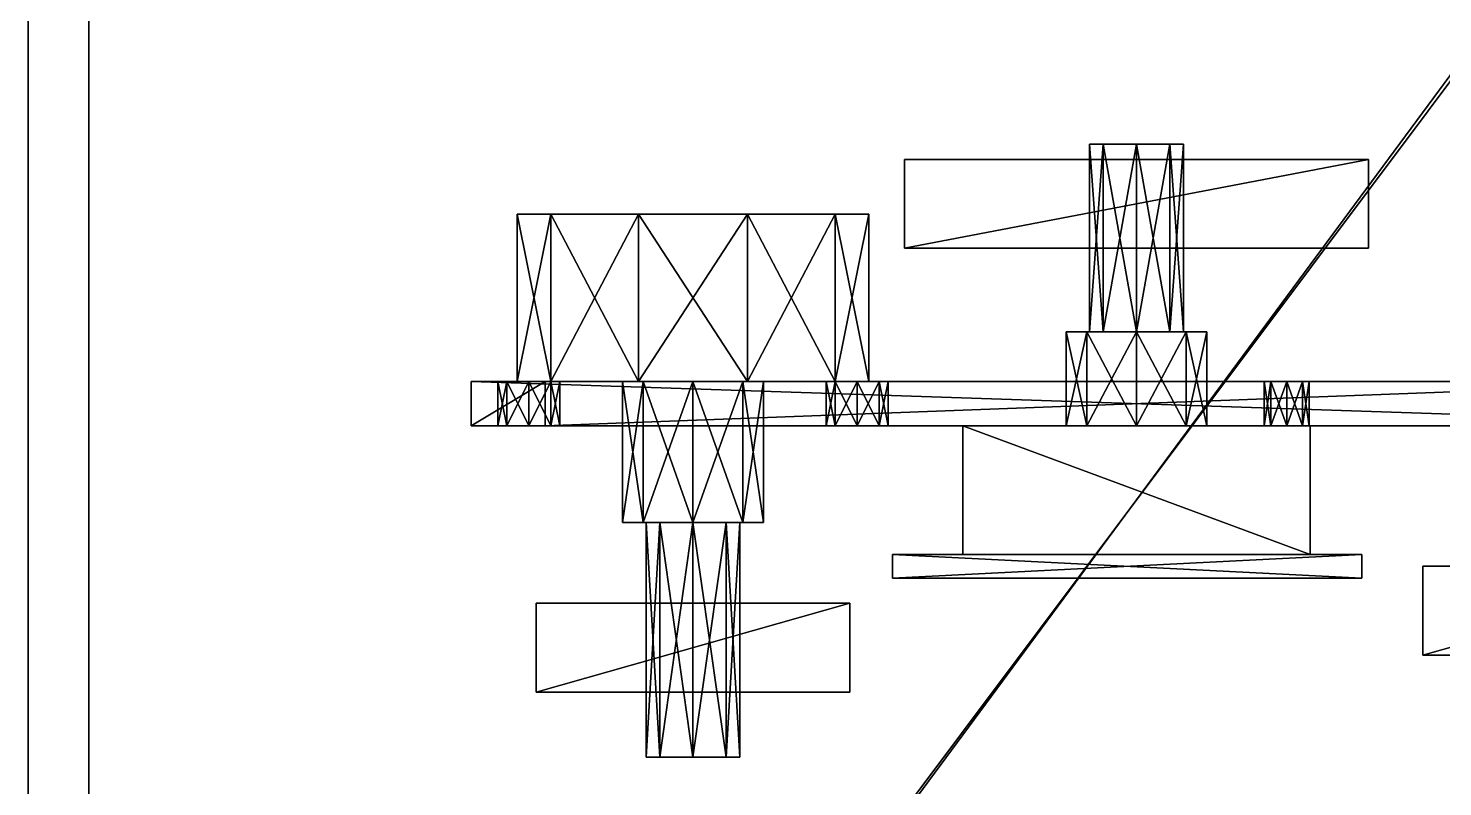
# Model space of a CAD drawing. Extents: x 0 to 254, y -5 to 200.
# Drawn here: x 0 to 95.7, y 80.6 to 131.9 of the extents above; entities that cross this region are included whole.
import ezdxf

# ---------------------------------------------------------------- set-up
doc = ezdxf.new("R2010")
doc.units = 0
doc.layers.get('0').update_dxf_attribs({"linetype": 'CONTINUOUS'})

msp = doc.modelspace()

# ---------------------------------------------------------------- linework, layer by layer
for points in [[(0, 0, 60), (149.93, 0, 60), (149.93, 200, 60), (0, 200, 60), (0, 0, 60)], [(4.1, 4.135, 55), (145.83, 4.135, 55), (145.83, 195.865, 55), (4.1, 195.865, 55), (4.1, 4.135, 55)], [(59.265, 117, 60), (90.665, 117, 60), (90.665, 123, 60), (59.265, 123, 60), (59.265, 117, 60)], [(29.965, 105, 57.5), (119.965, 105, 57.5), (119.965, 105, 27.5), (114.965, 105, 22.5), (34.965, 105, 22.5), (29.965, 105, 27.5), (29.965, 105, 57.5)], [(63.215, 105, 21.115), (86.715, 105, 21.115), (86.715, 96.29, 21.115), (63.215, 96.29, 21.115), (63.215, 105, 21.115)], [(58.455, 96.29, 15.59), (90.205, 96.29, 15.59), (90.205, 96.29, 43.53), (58.455, 96.29, 43.53), (58.455, 96.29, 15.59)], [(94.345, 89.5, 60), (115.585, 89.5, 60), (115.585, 95.5, 60), (94.345, 95.5, 60), (94.345, 89.5, 60)], [(34.345, 87, 60), (55.585, 87, 60), (55.585, 93, 60), (34.345, 93, 60), (34.345, 87, 60)]]:
    msp.add_polyline3d(points)
at = {"extrusion": (0, 1, 0)}
for centre, radius in [((-74.965, 32.1, 111.35), 3.175), ((-33.865, 42.26, 108), 2.1), ((-44.965, 42.26, 108), 11.9), ((-44.965, 42.26, 108), 4.7625), ((-56.065, 42.26, 108), 2.1), ((-74.965, 32.1, 105), 4.7625), ((-85.125, 32.1, 105), 1.525), ((-44.965, 42.26, 98.47), 3.175)]:
    msp.add_circle(centre, radius, dxfattribs=at)
for points in [[(0, 0, 60), (149.93, 0, 60), (149.93, 200, 60)], [(0, 0, 60), (149.93, 200, 60), (0, 200, 60)], [(0, 0, 60), (0, 200, 60), (0, 0, 60)], [(0, 200, 60), (0, 200, 55), (0, 0, 60)], [(0, 0, 60), (0, 200, 55), (0, 0, 55)], [(0, 0, 55), (149.93, 0, 55), (149.93, 200, 55)], [(0, 0, 55), (149.93, 200, 55), (0, 200, 55)], [(0, 0, 55), (0, 200, 55), (0, 0, 55)], [(4.1, 4.135, 55), (145.83, 4.135, 55), (145.83, 195.865, 55)], [(4.1, 4.135, 55), (145.83, 195.865, 55), (4.1, 195.865, 55)], [(4.1, 4.135, 55), (4.1, 195.865, 55), (4.1, 4.135, 55)], [(4.1, 195.865, 55), (4.1, 195.865, 53), (4.1, 4.135, 55)], [(4.1, 4.135, 55), (4.1, 195.865, 53), (4.1, 4.135, 53)], [(4.1, 4.135, 53), (145.83, 4.135, 53), (145.83, 195.865, 53)], [(4.1, 4.135, 53), (145.83, 195.865, 53), (4.1, 195.865, 53)], [(4.1, 4.135, 53), (4.1, 195.865, 53), (4.1, 4.135, 53)], [(72.719936, 111.35, 29.854936), (72.719936, 124.05, 29.854936), (71.79, 111.35, 32.1)], [(71.79, 111.35, 32.1), (72.719936, 124.05, 29.854936), (71.79, 124.05, 32.1)], [(71.79, 111.35, 32.1), (71.79, 124.05, 32.1), (72.719936, 111.35, 34.345064)], [(72.719936, 111.35, 34.345064), (71.79, 124.05, 32.1), (72.719936, 124.05, 34.345064)], [(78.14, 124.05, 32.1), (72.719936, 124.05, 29.854936), (71.79, 124.05, 32.1)], [(78.14, 124.05, 32.1), (71.79, 124.05, 32.1), (72.719936, 124.05, 34.345064)], [(74.965, 111.35, 28.925), (74.965, 124.05, 28.925), (72.719936, 111.35, 29.854936)], [(72.719936, 111.35, 29.854936), (74.965, 124.05, 28.925), (72.719936, 124.05, 29.854936)], [(72.719936, 111.35, 34.345064), (72.719936, 124.05, 34.345064), (74.965, 111.35, 35.275)], [(74.965, 111.35, 35.275), (72.719936, 124.05, 34.345064), (74.965, 124.05, 35.275)], [(78.14, 124.05, 32.1), (74.965, 124.05, 28.925), (72.719936, 124.05, 29.854936)], [(78.14, 124.05, 32.1), (72.719936, 124.05, 34.345064), (74.965, 124.05, 35.275)], [(77.210064, 111.35, 29.854936), (77.210064, 124.05, 29.854936), (74.965, 111.35, 28.925)], [(74.965, 111.35, 28.925), (77.210064, 124.05, 29.854936), (74.965, 124.05, 28.925)], [(74.965, 111.35, 35.275), (74.965, 124.05, 35.275), (77.210064, 111.35, 34.345064)], [(77.210064, 111.35, 34.345064), (74.965, 124.05, 35.275), (77.210064, 124.05, 34.345064)], [(78.14, 124.05, 32.1), (77.210064, 124.05, 29.854936), (74.965, 124.05, 28.925)], [(78.14, 124.05, 32.1), (74.965, 124.05, 35.275), (77.210064, 124.05, 34.345064)], [(78.14, 111.35, 32.1), (78.14, 124.05, 32.1), (77.210064, 111.35, 29.854936)], [(77.210064, 111.35, 29.854936), (78.14, 124.05, 32.1), (77.210064, 124.05, 29.854936)], [(77.210064, 111.35, 34.345064), (77.210064, 124.05, 34.345064), (78.14, 111.35, 32.1)], [(78.14, 111.35, 32.1), (77.210064, 124.05, 34.345064), (78.14, 124.05, 32.1)], [(78.14, 124.05, 32.1), (77.210064, 124.05, 34.345064), (78.14, 124.05, 32.1)], [(59.265, 117, 60), (90.665, 117, 60), (90.665, 123, 60)], [(59.265, 117, 60), (90.665, 123, 60), (59.265, 123, 60)], [(59.265, 117, 60), (59.265, 123, 60), (59.265, 117, 60)], [(90.665, 123, 60), (90.665, 123, 53), (59.265, 123, 60)], [(59.265, 123, 60), (90.665, 123, 53), (59.265, 123, 53)], [(59.265, 123, 60), (59.265, 123, 53), (59.265, 117, 60)], [(59.265, 117, 60), (59.265, 123, 53), (59.265, 117, 53)], [(59.265, 117, 53), (90.665, 117, 53), (90.665, 123, 53)], [(59.265, 117, 53), (90.665, 123, 53), (59.265, 123, 53)], [(59.265, 117, 53), (59.265, 123, 53), (59.265, 117, 53)], [(90.665, 117, 60), (90.665, 117, 53), (90.665, 123, 60)], [(90.665, 123, 60), (90.665, 117, 53), (90.665, 123, 53)], [(35.337698, 108, 35.265355), (35.337698, 119.3, 35.265355), (33.065, 108, 42.26)], [(33.065, 108, 42.26), (35.337698, 119.3, 35.265355), (33.065, 119.3, 42.26)], [(33.065, 108, 42.26), (33.065, 119.3, 42.26), (35.337698, 108, 49.254645)], [(35.337698, 108, 49.254645), (33.065, 119.3, 42.26), (35.337698, 119.3, 49.254645)], [(56.865, 119.3, 42.26), (35.337698, 119.3, 35.265355), (33.065, 119.3, 42.26)], [(56.865, 119.3, 42.26), (33.065, 119.3, 42.26), (35.337698, 119.3, 49.254645)], [(41.287698, 108, 30.942427), (41.287698, 119.3, 30.942427), (35.337698, 108, 35.265355)], [(35.337698, 108, 35.265355), (41.287698, 119.3, 30.942427), (35.337698, 119.3, 35.265355)], [(35.337698, 108, 49.254645), (35.337698, 119.3, 49.254645), (41.287698, 108, 53.577573)], [(41.287698, 108, 53.577573), (35.337698, 119.3, 49.254645), (41.287698, 119.3, 53.577573)], [(56.865, 119.3, 42.26), (41.287698, 119.3, 30.942427), (35.337698, 119.3, 35.265355)], [(56.865, 119.3, 42.26), (35.337698, 119.3, 49.254645), (41.287698, 119.3, 53.577573)], [(48.642302, 108, 30.942427), (48.642302, 119.3, 30.942427), (41.287698, 108, 30.942427)], [(41.287698, 108, 30.942427), (48.642302, 119.3, 30.942427), (41.287698, 119.3, 30.942427)], [(41.287698, 108, 53.577573), (41.287698, 119.3, 53.577573), (48.642302, 108, 53.577573)], [(48.642302, 108, 53.577573), (41.287698, 119.3, 53.577573), (48.642302, 119.3, 53.577573)], [(56.865, 119.3, 42.26), (48.642302, 119.3, 30.942427), (41.287698, 119.3, 30.942427)], [(56.865, 119.3, 42.26), (41.287698, 119.3, 53.577573), (48.642302, 119.3, 53.577573)], [(54.592302, 108, 35.265355), (54.592302, 119.3, 35.265355), (48.642302, 108, 30.942427)], [(48.642302, 108, 30.942427), (54.592302, 119.3, 35.265355), (48.642302, 119.3, 30.942427)], [(48.642302, 108, 53.577573), (48.642302, 119.3, 53.577573), (54.592302, 108, 49.254645)], [(54.592302, 108, 49.254645), (48.642302, 119.3, 53.577573), (54.592302, 119.3, 49.254645)], [(56.865, 119.3, 42.26), (54.592302, 119.3, 35.265355), (48.642302, 119.3, 30.942427)], [(56.865, 119.3, 42.26), (48.642302, 119.3, 53.577573), (54.592302, 119.3, 49.254645)], [(56.865, 108, 42.26), (56.865, 119.3, 42.26), (54.592302, 108, 35.265355)], [(54.592302, 108, 35.265355), (56.865, 119.3, 42.26), (54.592302, 119.3, 35.265355)], [(54.592302, 108, 49.254645), (54.592302, 119.3, 49.254645), (56.865, 108, 42.26)], [(56.865, 108, 42.26), (54.592302, 119.3, 49.254645), (56.865, 119.3, 42.26)], [(56.865, 119.3, 42.26), (54.592302, 119.3, 49.254645), (56.865, 119.3, 42.26)], [(59.265, 117, 60), (59.265, 117, 53), (90.665, 117, 60)], [(90.665, 117, 60), (59.265, 117, 53), (90.665, 117, 53)], [(71.597404, 105, 28.732404), (71.597404, 111.35, 28.732404), (70.2025, 105, 32.1)], [(70.2025, 105, 32.1), (71.597404, 111.35, 28.732404), (70.2025, 111.35, 32.1)], [(70.2025, 105, 32.1), (70.2025, 111.35, 32.1), (71.597404, 105, 35.467596)], [(71.597404, 105, 35.467596), (70.2025, 111.35, 32.1), (71.597404, 111.35, 35.467596)], [(79.7275, 111.35, 32.1), (71.597404, 111.35, 28.732404), (70.2025, 111.35, 32.1)], [(79.7275, 111.35, 32.1), (70.2025, 111.35, 32.1), (71.597404, 111.35, 35.467596)], [(74.965, 105, 27.3375), (74.965, 111.35, 27.3375), (71.597404, 105, 28.732404)], [(71.597404, 105, 28.732404), (74.965, 111.35, 27.3375), (71.597404, 111.35, 28.732404)], [(71.597404, 105, 35.467596), (71.597404, 111.35, 35.467596), (74.965, 105, 36.8625)], [(74.965, 105, 36.8625), (71.597404, 111.35, 35.467596), (74.965, 111.35, 36.8625)], [(79.7275, 111.35, 32.1), (74.965, 111.35, 27.3375), (71.597404, 111.35, 28.732404)], [(79.7275, 111.35, 32.1), (71.597404, 111.35, 35.467596), (74.965, 111.35, 36.8625)], [(78.14, 111.35, 32.1), (72.719936, 111.35, 29.854936), (71.79, 111.35, 32.1)], [(78.14, 111.35, 32.1), (71.79, 111.35, 32.1), (72.719936, 111.35, 34.345064)], [(78.14, 111.35, 32.1), (74.965, 111.35, 28.925), (72.719936, 111.35, 29.854936)], [(78.14, 111.35, 32.1), (72.719936, 111.35, 34.345064), (74.965, 111.35, 35.275)], [(78.332596, 105, 28.732404), (78.332596, 111.35, 28.732404), (74.965, 105, 27.3375)], [(74.965, 105, 27.3375), (78.332596, 111.35, 28.732404), (74.965, 111.35, 27.3375)], [(74.965, 105, 36.8625), (74.965, 111.35, 36.8625), (78.332596, 105, 35.467596)], [(78.332596, 105, 35.467596), (74.965, 111.35, 36.8625), (78.332596, 111.35, 35.467596)], [(79.7275, 111.35, 32.1), (78.332596, 111.35, 28.732404), (74.965, 111.35, 27.3375)], [(79.7275, 111.35, 32.1), (74.965, 111.35, 36.8625), (78.332596, 111.35, 35.467596)], [(78.14, 111.35, 32.1), (77.210064, 111.35, 29.854936), (74.965, 111.35, 28.925)], [(78.14, 111.35, 32.1), (74.965, 111.35, 35.275), (77.210064, 111.35, 34.345064)], [(78.14, 111.35, 32.1), (77.210064, 111.35, 34.345064), (78.14, 111.35, 32.1)], [(79.7275, 105, 32.1), (79.7275, 111.35, 32.1), (78.332596, 105, 28.732404)], [(78.332596, 105, 28.732404), (79.7275, 111.35, 32.1), (78.332596, 111.35, 28.732404)], [(78.332596, 105, 35.467596), (78.332596, 111.35, 35.467596), (79.7275, 105, 32.1)], [(79.7275, 105, 32.1), (78.332596, 111.35, 35.467596), (79.7275, 111.35, 32.1)], [(79.7275, 111.35, 32.1), (78.332596, 111.35, 35.467596), (79.7275, 111.35, 32.1)], [(29.965, 105, 57.5), (29.965, 108, 57.5), (119.965, 105, 57.5)], [(119.965, 105, 57.5), (29.965, 108, 57.5), (119.965, 108, 57.5)], [(34.965, 105, 22.5), (34.965, 108, 22.5), (29.965, 105, 27.5)], [(29.965, 105, 27.5), (34.965, 108, 22.5), (29.965, 108, 27.5)], [(29.965, 105, 27.5), (29.965, 108, 27.5), (29.965, 105, 57.5)], [(29.965, 105, 57.5), (29.965, 108, 27.5), (29.965, 108, 57.5)], [(29.965, 108, 57.5), (119.965, 108, 57.5), (119.965, 108, 27.5)], [(29.965, 108, 57.5), (119.965, 108, 27.5), (114.965, 108, 22.5)], [(29.965, 108, 57.5), (114.965, 108, 22.5), (34.965, 108, 22.5)], [(29.965, 108, 57.5), (34.965, 108, 22.5), (29.965, 108, 27.5)], [(29.965, 108, 57.5), (29.965, 108, 27.5), (29.965, 108, 57.5)], [(35.965, 108, 42.26), (32.380076, 108, 40.775076), (31.765, 108, 42.26)], [(35.965, 108, 42.26), (31.765, 108, 42.26), (32.380076, 108, 43.744924)], [(32.380076, 108, 40.775076), (32.380076, 105, 40.775076), (31.765, 108, 42.26)], [(31.765, 108, 42.26), (32.380076, 105, 40.775076), (31.765, 105, 42.26)], [(31.765, 108, 42.26), (31.765, 105, 42.26), (32.380076, 108, 43.744924)], [(32.380076, 108, 43.744924), (31.765, 105, 42.26), (32.380076, 105, 43.744924)], [(35.965, 108, 42.26), (33.865, 108, 40.16), (32.380076, 108, 40.775076)], [(35.965, 108, 42.26), (32.380076, 108, 43.744924), (33.865, 108, 44.36)], [(33.865, 108, 40.16), (33.865, 105, 40.16), (32.380076, 108, 40.775076)], [(32.380076, 108, 40.775076), (33.865, 105, 40.16), (32.380076, 105, 40.775076)], [(32.380076, 108, 43.744924), (32.380076, 105, 43.744924), (33.865, 108, 44.36)], [(33.865, 108, 44.36), (32.380076, 105, 43.744924), (33.865, 105, 44.36)], [(56.865, 108, 42.26), (35.337698, 108, 35.265355), (33.065, 108, 42.26)], [(56.865, 108, 42.26), (33.065, 108, 42.26), (35.337698, 108, 49.254645)], [(35.965, 108, 42.26), (35.349924, 108, 40.775076), (33.865, 108, 40.16)], [(35.965, 108, 42.26), (33.865, 108, 44.36), (35.349924, 108, 43.744924)], [(35.349924, 108, 40.775076), (35.349924, 105, 40.775076), (33.865, 108, 40.16)], [(33.865, 108, 40.16), (35.349924, 105, 40.775076), (33.865, 105, 40.16)], [(33.865, 108, 44.36), (33.865, 105, 44.36), (35.349924, 108, 43.744924)], [(35.349924, 108, 43.744924), (33.865, 105, 44.36), (35.349924, 105, 43.744924)], [(114.965, 105, 22.5), (114.965, 108, 22.5), (34.965, 105, 22.5)], [(34.965, 105, 22.5), (114.965, 108, 22.5), (34.965, 108, 22.5)], [(56.865, 108, 42.26), (41.287698, 108, 30.942427), (35.337698, 108, 35.265355)], [(56.865, 108, 42.26), (35.337698, 108, 49.254645), (41.287698, 108, 53.577573)], [(35.965, 108, 42.26), (35.349924, 108, 43.744924), (35.965, 108, 42.26)], [(35.965, 108, 42.26), (35.965, 105, 42.26), (35.349924, 108, 40.775076)], [(35.349924, 108, 40.775076), (35.965, 105, 42.26), (35.349924, 105, 40.775076)], [(35.349924, 108, 43.744924), (35.349924, 105, 43.744924), (35.965, 108, 42.26)], [(35.965, 108, 42.26), (35.349924, 105, 43.744924), (35.965, 105, 42.26)], [(49.7275, 108, 42.26), (41.597404, 108, 38.892404), (40.2025, 108, 42.26)], [(49.7275, 108, 42.26), (40.2025, 108, 42.26), (41.597404, 108, 45.627596)], [(41.597404, 108, 38.892404), (41.597404, 98.47, 38.892404), (40.2025, 108, 42.26)], [(40.2025, 108, 42.26), (41.597404, 98.47, 38.892404), (40.2025, 98.47, 42.26)], [(40.2025, 108, 42.26), (40.2025, 98.47, 42.26), (41.597404, 108, 45.627596)], [(41.597404, 108, 45.627596), (40.2025, 98.47, 42.26), (41.597404, 98.47, 45.627596)], [(56.865, 108, 42.26), (48.642302, 108, 30.942427), (41.287698, 108, 30.942427)], [(56.865, 108, 42.26), (41.287698, 108, 53.577573), (48.642302, 108, 53.577573)], [(49.7275, 108, 42.26), (44.965, 108, 37.4975), (41.597404, 108, 38.892404)], [(49.7275, 108, 42.26), (41.597404, 108, 45.627596), (44.965, 108, 47.0225)], [(44.965, 108, 37.4975), (44.965, 98.47, 37.4975), (41.597404, 108, 38.892404)], [(41.597404, 108, 38.892404), (44.965, 98.47, 37.4975), (41.597404, 98.47, 38.892404)], [(41.597404, 108, 45.627596), (41.597404, 98.47, 45.627596), (44.965, 108, 47.0225)], [(44.965, 108, 47.0225), (41.597404, 98.47, 45.627596), (44.965, 98.47, 47.0225)], [(49.7275, 108, 42.26), (48.332596, 108, 38.892404), (44.965, 108, 37.4975)], [(49.7275, 108, 42.26), (44.965, 108, 47.0225), (48.332596, 108, 45.627596)], [(48.332596, 108, 38.892404), (48.332596, 98.47, 38.892404), (44.965, 108, 37.4975)], [(44.965, 108, 37.4975), (48.332596, 98.47, 38.892404), (44.965, 98.47, 37.4975)], [(44.965, 108, 47.0225), (44.965, 98.47, 47.0225), (48.332596, 108, 45.627596)], [(48.332596, 108, 45.627596), (44.965, 98.47, 47.0225), (48.332596, 98.47, 45.627596)], [(49.7275, 108, 42.26), (48.332596, 108, 45.627596), (49.7275, 108, 42.26)], [(49.7275, 108, 42.26), (49.7275, 98.47, 42.26), (48.332596, 108, 38.892404)], [(48.332596, 108, 38.892404), (49.7275, 98.47, 42.26), (48.332596, 98.47, 38.892404)], [(48.332596, 108, 45.627596), (48.332596, 98.47, 45.627596), (49.7275, 108, 42.26)], [(49.7275, 108, 42.26), (48.332596, 98.47, 45.627596), (49.7275, 98.47, 42.26)], [(56.865, 108, 42.26), (54.592302, 108, 35.265355), (48.642302, 108, 30.942427)], [(56.865, 108, 42.26), (48.642302, 108, 53.577573), (54.592302, 108, 49.254645)], [(58.165, 108, 42.26), (54.580076, 108, 40.775076), (53.965, 108, 42.26)], [(58.165, 108, 42.26), (53.965, 108, 42.26), (54.580076, 108, 43.744924)], [(54.580076, 108, 40.775076), (54.580076, 105, 40.775076), (53.965, 108, 42.26)], [(53.965, 108, 42.26), (54.580076, 105, 40.775076), (53.965, 105, 42.26)], [(53.965, 108, 42.26), (53.965, 105, 42.26), (54.580076, 108, 43.744924)], [(54.580076, 108, 43.744924), (53.965, 105, 42.26), (54.580076, 105, 43.744924)], [(58.165, 108, 42.26), (56.065, 108, 40.16), (54.580076, 108, 40.775076)], [(58.165, 108, 42.26), (54.580076, 108, 43.744924), (56.065, 108, 44.36)], [(56.065, 108, 40.16), (56.065, 105, 40.16), (54.580076, 108, 40.775076)], [(54.580076, 108, 40.775076), (56.065, 105, 40.16), (54.580076, 105, 40.775076)], [(54.580076, 108, 43.744924), (54.580076, 105, 43.744924), (56.065, 108, 44.36)], [(56.065, 108, 44.36), (54.580076, 105, 43.744924), (56.065, 105, 44.36)], [(56.865, 108, 42.26), (54.592302, 108, 49.254645), (56.865, 108, 42.26)], [(58.165, 108, 42.26), (57.549924, 108, 40.775076), (56.065, 108, 40.16)], [(58.165, 108, 42.26), (56.065, 108, 44.36), (57.549924, 108, 43.744924)], [(57.549924, 108, 40.775076), (57.549924, 105, 40.775076), (56.065, 108, 40.16)], [(56.065, 108, 40.16), (57.549924, 105, 40.775076), (56.065, 105, 40.16)], [(56.065, 108, 44.36), (56.065, 105, 44.36), (57.549924, 108, 43.744924)], [(57.549924, 108, 43.744924), (56.065, 105, 44.36), (57.549924, 105, 43.744924)], [(58.165, 108, 42.26), (57.549924, 108, 43.744924), (58.165, 108, 42.26)], [(58.165, 108, 42.26), (58.165, 105, 42.26), (57.549924, 108, 40.775076)], [(57.549924, 108, 40.775076), (58.165, 105, 42.26), (57.549924, 105, 40.775076)], [(57.549924, 108, 43.744924), (57.549924, 105, 43.744924), (58.165, 108, 42.26)], [(58.165, 108, 42.26), (57.549924, 105, 43.744924), (58.165, 105, 42.26)], [(84.046662, 105, 31.021662), (84.046662, 108, 31.021662), (83.6, 105, 32.1)], [(83.6, 105, 32.1), (84.046662, 108, 31.021662), (83.6, 108, 32.1)], [(83.6, 105, 32.1), (83.6, 108, 32.1), (84.046662, 105, 33.178338)], [(84.046662, 105, 33.178338), (83.6, 108, 32.1), (84.046662, 108, 33.178338)], [(86.65, 108, 32.1), (84.046662, 108, 31.021662), (83.6, 108, 32.1)], [(86.65, 108, 32.1), (83.6, 108, 32.1), (84.046662, 108, 33.178338)], [(85.125, 105, 30.575), (85.125, 108, 30.575), (84.046662, 105, 31.021662)], [(84.046662, 105, 31.021662), (85.125, 108, 30.575), (84.046662, 108, 31.021662)], [(84.046662, 105, 33.178338), (84.046662, 108, 33.178338), (85.125, 105, 33.625)], [(85.125, 105, 33.625), (84.046662, 108, 33.178338), (85.125, 108, 33.625)], [(86.65, 108, 32.1), (85.125, 108, 30.575), (84.046662, 108, 31.021662)], [(86.65, 108, 32.1), (84.046662, 108, 33.178338), (85.125, 108, 33.625)], [(86.203338, 105, 31.021662), (86.203338, 108, 31.021662), (85.125, 105, 30.575)], [(85.125, 105, 30.575), (86.203338, 108, 31.021662), (85.125, 108, 30.575)], [(85.125, 105, 33.625), (85.125, 108, 33.625), (86.203338, 105, 33.178338)], [(86.203338, 105, 33.178338), (85.125, 108, 33.625), (86.203338, 108, 33.178338)], [(86.65, 108, 32.1), (86.203338, 108, 31.021662), (85.125, 108, 30.575)], [(86.65, 108, 32.1), (85.125, 108, 33.625), (86.203338, 108, 33.178338)], [(86.65, 105, 32.1), (86.65, 108, 32.1), (86.203338, 105, 31.021662)], [(86.203338, 105, 31.021662), (86.65, 108, 32.1), (86.203338, 108, 31.021662)], [(86.203338, 105, 33.178338), (86.203338, 108, 33.178338), (86.65, 105, 32.1)], [(86.65, 105, 32.1), (86.203338, 108, 33.178338), (86.65, 108, 32.1)], [(86.65, 108, 32.1), (86.203338, 108, 33.178338), (86.65, 108, 32.1)], [(29.965, 105, 57.5), (119.965, 105, 57.5), (119.965, 105, 27.5)], [(29.965, 105, 57.5), (119.965, 105, 27.5), (114.965, 105, 22.5)], [(29.965, 105, 57.5), (114.965, 105, 22.5), (34.965, 105, 22.5)], [(29.965, 105, 57.5), (34.965, 105, 22.5), (29.965, 105, 27.5)], [(29.965, 105, 57.5), (29.965, 105, 27.5), (29.965, 105, 57.5)], [(35.965, 105, 42.26), (32.380076, 105, 40.775076), (31.765, 105, 42.26)], [(35.965, 105, 42.26), (31.765, 105, 42.26), (32.380076, 105, 43.744924)], [(35.965, 105, 42.26), (33.865, 105, 40.16), (32.380076, 105, 40.775076)], [(35.965, 105, 42.26), (32.380076, 105, 43.744924), (33.865, 105, 44.36)], [(35.965, 105, 42.26), (35.349924, 105, 40.775076), (33.865, 105, 40.16)], [(35.965, 105, 42.26), (33.865, 105, 44.36), (35.349924, 105, 43.744924)], [(35.965, 105, 42.26), (35.349924, 105, 43.744924), (35.965, 105, 42.26)], [(58.165, 105, 42.26), (54.580076, 105, 40.775076), (53.965, 105, 42.26)], [(58.165, 105, 42.26), (53.965, 105, 42.26), (54.580076, 105, 43.744924)], [(58.165, 105, 42.26), (56.065, 105, 40.16), (54.580076, 105, 40.775076)], [(58.165, 105, 42.26), (54.580076, 105, 43.744924), (56.065, 105, 44.36)], [(58.165, 105, 42.26), (57.549924, 105, 40.775076), (56.065, 105, 40.16)], [(58.165, 105, 42.26), (56.065, 105, 44.36), (57.549924, 105, 43.744924)], [(58.165, 105, 42.26), (57.549924, 105, 43.744924), (58.165, 105, 42.26)], [(63.215, 105, 21.115), (86.715, 105, 21.115), (86.715, 96.29, 21.115)], [(63.215, 105, 21.115), (86.715, 96.29, 21.115), (63.215, 96.29, 21.115)], [(63.215, 105, 21.115), (63.215, 96.29, 21.115), (63.215, 105, 21.115)], [(63.215, 105, 21.115), (63.215, 105, 43.085), (86.715, 105, 21.115)], [(86.715, 105, 21.115), (63.215, 105, 43.085), (86.715, 105, 43.085)], [(63.215, 96.29, 21.115), (63.215, 96.29, 43.085), (63.215, 105, 21.115)], [(63.215, 105, 21.115), (63.215, 96.29, 43.085), (63.215, 105, 43.085)], [(63.215, 105, 43.085), (86.715, 105, 43.085), (86.715, 96.29, 43.085)], [(63.215, 105, 43.085), (86.715, 96.29, 43.085), (63.215, 96.29, 43.085)], [(63.215, 105, 43.085), (63.215, 96.29, 43.085), (63.215, 105, 43.085)], [(79.7275, 105, 32.1), (71.597404, 105, 28.732404), (70.2025, 105, 32.1)], [(79.7275, 105, 32.1), (70.2025, 105, 32.1), (71.597404, 105, 35.467596)], [(79.7275, 105, 32.1), (74.965, 105, 27.3375), (71.597404, 105, 28.732404)], [(79.7275, 105, 32.1), (71.597404, 105, 35.467596), (74.965, 105, 36.8625)], [(79.7275, 105, 32.1), (78.332596, 105, 28.732404), (74.965, 105, 27.3375)], [(79.7275, 105, 32.1), (74.965, 105, 36.8625), (78.332596, 105, 35.467596)], [(79.7275, 105, 32.1), (78.332596, 105, 35.467596), (79.7275, 105, 32.1)], [(86.65, 105, 32.1), (84.046662, 105, 31.021662), (83.6, 105, 32.1)], [(86.65, 105, 32.1), (83.6, 105, 32.1), (84.046662, 105, 33.178338)], [(86.65, 105, 32.1), (85.125, 105, 30.575), (84.046662, 105, 31.021662)], [(86.65, 105, 32.1), (84.046662, 105, 33.178338), (85.125, 105, 33.625)], [(86.65, 105, 32.1), (86.203338, 105, 31.021662), (85.125, 105, 30.575)], [(86.65, 105, 32.1), (85.125, 105, 33.625), (86.203338, 105, 33.178338)], [(86.65, 105, 32.1), (86.203338, 105, 33.178338), (86.65, 105, 32.1)], [(86.715, 105, 21.115), (86.715, 105, 43.085), (86.715, 96.29, 21.115)], [(86.715, 96.29, 21.115), (86.715, 105, 43.085), (86.715, 96.29, 43.085)], [(49.7275, 98.47, 42.26), (41.597404, 98.47, 38.892404), (40.2025, 98.47, 42.26)], [(49.7275, 98.47, 42.26), (40.2025, 98.47, 42.26), (41.597404, 98.47, 45.627596)], [(49.7275, 98.47, 42.26), (44.965, 98.47, 37.4975), (41.597404, 98.47, 38.892404)], [(49.7275, 98.47, 42.26), (41.597404, 98.47, 45.627596), (44.965, 98.47, 47.0225)], [(48.14, 98.47, 42.26), (42.719936, 98.47, 40.014936), (41.79, 98.47, 42.26)], [(48.14, 98.47, 42.26), (41.79, 98.47, 42.26), (42.719936, 98.47, 44.505064)], [(42.719936, 98.47, 40.014936), (42.719936, 82.6, 40.014936), (41.79, 98.47, 42.26)], [(41.79, 98.47, 42.26), (42.719936, 82.6, 40.014936), (41.79, 82.6, 42.26)], [(41.79, 98.47, 42.26), (41.79, 82.6, 42.26), (42.719936, 98.47, 44.505064)], [(42.719936, 98.47, 44.505064), (41.79, 82.6, 42.26), (42.719936, 82.6, 44.505064)], [(48.14, 98.47, 42.26), (44.965, 98.47, 39.085), (42.719936, 98.47, 40.014936)], [(48.14, 98.47, 42.26), (42.719936, 98.47, 44.505064), (44.965, 98.47, 45.435)], [(44.965, 98.47, 39.085), (44.965, 82.6, 39.085), (42.719936, 98.47, 40.014936)], [(42.719936, 98.47, 40.014936), (44.965, 82.6, 39.085), (42.719936, 82.6, 40.014936)], [(42.719936, 98.47, 44.505064), (42.719936, 82.6, 44.505064), (44.965, 98.47, 45.435)], [(44.965, 98.47, 45.435), (42.719936, 82.6, 44.505064), (44.965, 82.6, 45.435)], [(49.7275, 98.47, 42.26), (48.332596, 98.47, 38.892404), (44.965, 98.47, 37.4975)], [(49.7275, 98.47, 42.26), (44.965, 98.47, 47.0225), (48.332596, 98.47, 45.627596)], [(48.14, 98.47, 42.26), (47.210064, 98.47, 40.014936), (44.965, 98.47, 39.085)], [(48.14, 98.47, 42.26), (44.965, 98.47, 45.435), (47.210064, 98.47, 44.505064)], [(47.210064, 98.47, 40.014936), (47.210064, 82.6, 40.014936), (44.965, 98.47, 39.085)], [(44.965, 98.47, 39.085), (47.210064, 82.6, 40.014936), (44.965, 82.6, 39.085)], [(44.965, 98.47, 45.435), (44.965, 82.6, 45.435), (47.210064, 98.47, 44.505064)], [(47.210064, 98.47, 44.505064), (44.965, 82.6, 45.435), (47.210064, 82.6, 44.505064)], [(48.14, 98.47, 42.26), (47.210064, 98.47, 44.505064), (48.14, 98.47, 42.26)], [(48.14, 98.47, 42.26), (48.14, 82.6, 42.26), (47.210064, 98.47, 40.014936)], [(47.210064, 98.47, 40.014936), (48.14, 82.6, 42.26), (47.210064, 82.6, 40.014936)], [(47.210064, 98.47, 44.505064), (47.210064, 82.6, 44.505064), (48.14, 98.47, 42.26)], [(48.14, 98.47, 42.26), (47.210064, 82.6, 44.505064), (48.14, 82.6, 42.26)], [(49.7275, 98.47, 42.26), (48.332596, 98.47, 45.627596), (49.7275, 98.47, 42.26)], [(58.455, 96.29, 15.59), (90.205, 96.29, 15.59), (90.205, 96.29, 43.53)], [(58.455, 96.29, 15.59), (90.205, 96.29, 43.53), (58.455, 96.29, 43.53)], [(58.455, 96.29, 15.59), (58.455, 96.29, 43.53), (58.455, 96.29, 15.59)], [(58.455, 96.29, 15.59), (58.455, 94.7025, 15.59), (90.205, 96.29, 15.59)], [(90.205, 96.29, 15.59), (58.455, 94.7025, 15.59), (90.205, 94.7025, 15.59)], [(90.205, 96.29, 43.53), (90.205, 94.7025, 43.53), (58.455, 96.29, 43.53)], [(58.455, 96.29, 43.53), (90.205, 94.7025, 43.53), (58.455, 94.7025, 43.53)], [(58.455, 96.29, 43.53), (58.455, 94.7025, 43.53), (58.455, 96.29, 15.59)], [(58.455, 96.29, 15.59), (58.455, 94.7025, 43.53), (58.455, 94.7025, 15.59)], [(86.715, 96.29, 21.115), (86.715, 96.29, 43.085), (63.215, 96.29, 21.115)], [(63.215, 96.29, 21.115), (86.715, 96.29, 43.085), (63.215, 96.29, 43.085)], [(90.205, 96.29, 15.59), (90.205, 94.7025, 15.59), (90.205, 96.29, 43.53)], [(90.205, 96.29, 43.53), (90.205, 94.7025, 15.59), (90.205, 94.7025, 43.53)], [(94.345, 89.5, 60), (115.585, 89.5, 60), (115.585, 95.5, 60)], [(94.345, 89.5, 60), (115.585, 95.5, 60), (94.345, 95.5, 60)], [(94.345, 89.5, 60), (94.345, 95.5, 60), (94.345, 89.5, 60)], [(115.585, 95.5, 60), (115.585, 95.5, 53), (94.345, 95.5, 60)], [(94.345, 95.5, 60), (115.585, 95.5, 53), (94.345, 95.5, 53)], [(94.345, 95.5, 60), (94.345, 95.5, 53), (94.345, 89.5, 60)], [(94.345, 89.5, 60), (94.345, 95.5, 53), (94.345, 89.5, 53)], [(94.345, 89.5, 53), (115.585, 89.5, 53), (115.585, 95.5, 53)], [(94.345, 89.5, 53), (115.585, 95.5, 53), (94.345, 95.5, 53)], [(94.345, 89.5, 53), (94.345, 95.5, 53), (94.345, 89.5, 53)], [(58.455, 94.7025, 15.59), (90.205, 94.7025, 15.59), (90.205, 94.7025, 43.53)], [(58.455, 94.7025, 15.59), (90.205, 94.7025, 43.53), (58.455, 94.7025, 43.53)], [(58.455, 94.7025, 15.59), (58.455, 94.7025, 43.53), (58.455, 94.7025, 15.59)], [(34.345, 87, 60), (55.585, 87, 60), (55.585, 93, 60)], [(34.345, 87, 60), (55.585, 93, 60), (34.345, 93, 60)], [(34.345, 87, 60), (34.345, 93, 60), (34.345, 87, 60)], [(55.585, 93, 60), (55.585, 93, 53), (34.345, 93, 60)], [(34.345, 93, 60), (55.585, 93, 53), (34.345, 93, 53)], [(34.345, 93, 60), (34.345, 93, 53), (34.345, 87, 60)], [(34.345, 87, 60), (34.345, 93, 53), (34.345, 87, 53)], [(34.345, 87, 53), (55.585, 87, 53), (55.585, 93, 53)], [(34.345, 87, 53), (55.585, 93, 53), (34.345, 93, 53)], [(34.345, 87, 53), (34.345, 93, 53), (34.345, 87, 53)], [(55.585, 87, 60), (55.585, 87, 53), (55.585, 93, 60)], [(55.585, 93, 60), (55.585, 87, 53), (55.585, 93, 53)], [(94.345, 89.5, 60), (94.345, 89.5, 53), (115.585, 89.5, 60)], [(115.585, 89.5, 60), (94.345, 89.5, 53), (115.585, 89.5, 53)], [(34.345, 87, 60), (34.345, 87, 53), (55.585, 87, 60)], [(55.585, 87, 60), (34.345, 87, 53), (55.585, 87, 53)], [(48.14, 82.6, 42.26), (42.719936, 82.6, 40.014936), (41.79, 82.6, 42.26)], [(48.14, 82.6, 42.26), (41.79, 82.6, 42.26), (42.719936, 82.6, 44.505064)], [(48.14, 82.6, 42.26), (44.965, 82.6, 39.085), (42.719936, 82.6, 40.014936)], [(48.14, 82.6, 42.26), (42.719936, 82.6, 44.505064), (44.965, 82.6, 45.435)], [(48.14, 82.6, 42.26), (47.210064, 82.6, 40.014936), (44.965, 82.6, 39.085)], [(48.14, 82.6, 42.26), (44.965, 82.6, 45.435), (47.210064, 82.6, 44.505064)], [(48.14, 82.6, 42.26), (47.210064, 82.6, 44.505064), (48.14, 82.6, 42.26)]]:
    msp.add_3dface(points)

doc.saveas('drawing.dxf')
